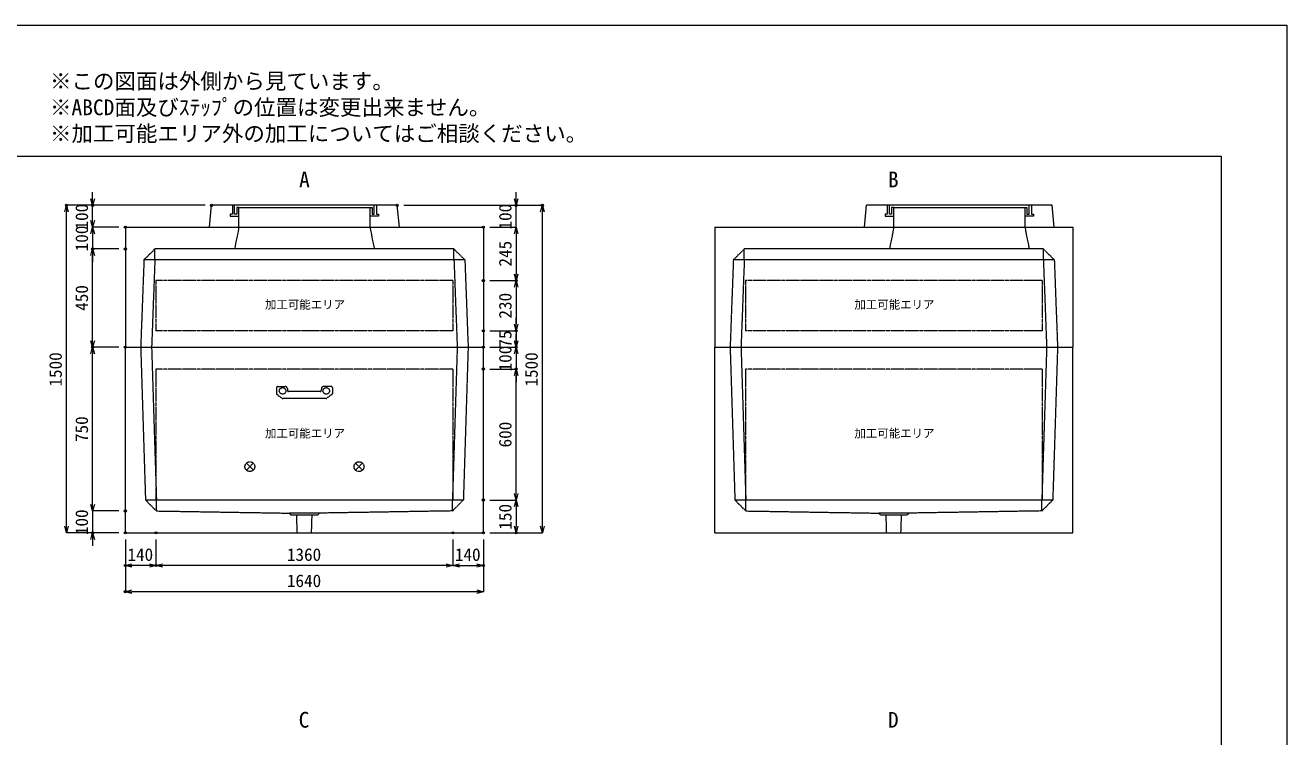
# Model space of a CAD drawing. Units: millimetres, scale not verified. Extents: x -4455 to 4455, y -3150 to 3150.
# Drawn here: x -1324 to 4455, y -109 to 3150 of the extents above; entities that cross this region are included whole.
import ezdxf
from ezdxf.enums import TextEntityAlignment as Align

# ---------------------------------------------------------------- set-up
doc = ezdxf.new("R2010")
doc.units = ezdxf.units.MM
doc.header["$LTSCALE"] = 20
doc.header["$PDMODE"] = 32
doc.header["$PDSIZE"] = 10
doc.linetypes.add('LONG_DASHED1', pattern=[7, 6, -1])
doc.linetypes.add('LONG_DOUBLE_CHAIN', pattern=[21.8, 18, -1, 0.6, -0.6, 0.6, -1])
for name, color, linetype, lineweight in [('0-0_D-TTL', 7, 'Continuous', 9), ('0-1_Defpoints', 7, 'Continuous', 9), ('0-3_D-TTL-TXT', 7, 'Continuous', 9), ('0-4_D-STR-TXT', 7, 'Continuous', 9), ('0-5_D-STR-DIM', 3, 'Continuous', 9), ('0-6_0', 7, 'Continuous', 9), ('0-7_D-STR', 7, 'LONG_DASHED1', 9), ('0-9_D-STR-STR3', 2, 'LONG_DASHED1', 9), ('0-A_D-STR-STR4', 134, 'LONG_DASHED1', 9), ('0-B_D-STR-STR5', 1, 'LONG_DOUBLE_CHAIN', 9)]:
    doc.layers.add(name, color=color, linetype=linetype, lineweight=lineweight)
doc.styles.add('ＭＳ ゴシック', font='')
doc.styles.get('ＭＳ ゴシック').set_extended_font_data('MS Gothic')

# ---------------------------------------------------------------- blocks, each defined once
blk = doc.blocks.new('A$C4DE05FD1')
at = {"layer": '0-0_D-TTL', "color": 134}
for p, q in [((4000, 76000), (114800, 76000)), ((114800, 76000), (114800, 4000))]:
    blk.add_line(p, q, dxfattribs=at)
at = {"layer": '0-1_Defpoints', "color": 134}
for p, q in [((0, 84000), (118800, 84000)), ((118800, 84000), (118800, 0))]:
    blk.add_line(p, q, dxfattribs=at)
at = {"layer": '0-3_D-TTL-TXT', "style": 'ＭＳ ゴシック'}
for s, p in [('※この図面は外側から見ています。', (43260.9, 79815.7)), ('※ABCD面及びｽﾃｯﾌﾟの位置は変更出来ません。', (43260.9, 78215.7)), ('※加工可能エリア外の加工についてはご相談ください。', (43260.9, 76615.7))]:
    blk.add_text(s, height=962.2, dxfattribs=at).set_placement(p, align=Align.BOTTOM_LEFT)
blk = doc.blocks.new('_Open30')
at = {"layer": '0-6_0'}
blk.add_line((0, 0), (-20, 0), dxfattribs=at)
blk.add_lwpolyline([(-20, 5.36), (0, 0), (-20, -5.36)], dxfattribs=at)
blk = doc.blocks.new('A$C31CA379A')
at = {"layer": '0-4_D-STR-TXT', "style": 'ＭＳ ゴシック'}
for s, p in [('A', (-325.9, -2190.5)), ('B', (35638.6, -2190.5)), ('C', (-351.4, -35190.5)), ('D', (35638.6, -35190.5))]:
    blk.add_text(s, height=962.2, dxfattribs=at).set_placement(p, align=Align.BOTTOM_LEFT)
blk = doc.blocks.new('A$C27844A11')
at = {"layer": '0-9_D-STR-STR3'}
for p, q in [((-2560, 1000), (-2560, 453.5)), ((-2515.5, 370.3), (-2060.4, 33.6)), ((-2460, 1100), (-1758.4, 1100)), ((1949.4, 0), (-1949.4, 0)), ((-1559.2, 917.4), (-1542, 721.3)), ((1442.4, 630), (-1442.4, 630)), ((1559.2, 917.4), (1542, 721.3)), ((2460, 1100), (1758.4, 1100)), ((2515.5, 370.3), (2060.4, 33.6)), ((2560, 1000), (2560, 453.5))]:
    blk.add_line(p, q, dxfattribs=at)
for centre in [(-2000, 700), (2000, 700)]:
    blk.add_circle(centre, 300, dxfattribs=at)
for centre, radius, start, end in [((-2460, 1000), 100, 90, 180), ((-2460, 453.5), 100, 180, 236.30993), ((-1949.4, 200), 200, 236.30993, 270), ((-1758.4, 900), 200, 5, 90), ((-1442.4, 730), 100, 185, 270), ((1442.4, 730), 100, 270, 355), ((1758.4, 900), 200, 90, 175), ((1949.4, 200), 200, 270, 303.69007), ((2460, 1000), 100, 0, 90), ((2460, 453.5), 100, 303.69007, 0)]:
    blk.add_arc(centre, radius, start, end, dxfattribs=at)
blk = doc.blocks.new('A$C019679C0')
at = {"layer": '0-7_D-STR', "linetype": 'Continuous'}
for p, q in [((-8700, 0), (-8500, 2000)), ((8500, 2000), (-8500, 2000)), ((8700, 0), (8500, 2000)), ((-8700, 0), (8700, 0))]:
    blk.add_line(p, q, dxfattribs=at)
at = {"layer": '0-7_D-STR'}
for p, q in [((-6000, 0), (-6000, 1800)), ((6000, 1800), (6000, 0))]:
    blk.add_line(p, q, dxfattribs=at)
at = {"layer": '0-A_D-STR-STR4'}
for points in [[(-6600, 2000), (-6600, 1200), (-6800, 1200), (-6800, 1000), (-6000, 1000)], [(-6000, 1800), (-6200, 1800), (-6200, 1200), (-6400, 1200), (-6400, 2000)], [(-6000, 1800), (6000, 1800), (6200, 1800)], [(6600, 2000), (6600, 1200), (6800, 1200), (6800, 1000), (6000, 1000)], [(6200, 1800), (6200, 1200), (6400, 1200), (6400, 2000)]]:
    blk.add_lwpolyline(points, dxfattribs=at)
blk = doc.blocks.new('A$C22C41F4A')
at = {"layer": '0-7_D-STR', "linetype": 'Continuous'}
for p, q in [((-16400, -17000), (-16400, 0)), ((-16400, 0), (16400, 0)), ((16400, -17000), (16400, 0)), ((-16400, -17000), (16400, -17000))]:
    blk.add_line(p, q, dxfattribs=at)
at = {"layer": '0-7_D-STR'}
for p, q in [((-15000, 0), (-14560, -14000)), ((-14000, 0), (-13560, -14000)), ((14000, 0), (13560, -14000)), ((15000, 0), (14560, -14000)), ((-13560, -15000), (-14560, -14000)), ((14560, -14000), (-14560, -14000)), ((-13560, -15000), (-13560, -14000)), ((-13560, -15000), (-1400, -15200)), ((13560, -15000), (1400, -15200)), ((13560, -15000), (14560, -14000)), ((13560, -15000), (13560, -14000)), ((1400, -15200), (-1400, -15200)), ((-1200, -15380), (-1400, -15200)), ((1200, -15380), (-1200, -15380)), ((-653.3, -17000), (-705, -15380)), ((653.3, -17000), (705, -15380)), ((1200, -15380), (1400, -15200))]:
    blk.add_line(p, q, dxfattribs=at)
at = {"layer": '0-B_D-STR-STR5'}
for p, q in [((13600, -2000), (13600, -14000)), ((13600, -14000), (-13600, -14000))]:
    blk.add_line(p, q, dxfattribs=at)
blk.add_lwpolyline([(13600, -2000), (-13600, -2000), (-13600, -14000)], dxfattribs=at)
blk = doc.blocks.new('A$C668E2F95')
at = {"layer": '0-7_D-STR', "linetype": 'Continuous'}
for p, q in [((-16400, 11000), (16400, 11000)), ((-16400, 11000), (-16400, 0)), ((16400, 11000), (16400, 0)), ((-16400, 0), (16400, 0))]:
    blk.add_line(p, q, dxfattribs=at)
at = {"layer": '0-7_D-STR'}
for p, q in [((-6000, 11000), (-6400, 9000)), ((6000, 11000), (6400, 9000)), ((-14700, 8000), (-13700, 9000)), ((13700, 9000), (-13700, 9000)), ((-13700, 8000), (-13700, 9000)), ((14700, 8000), (13700, 9000)), ((13700, 8000), (13700, 9000)), ((-14700, 8000), (-15000, 0)), ((14700, 8000), (-14700, 8000)), ((-13700, 8000), (-14000, 0)), ((13700, 8000), (14000, 0)), ((14700, 8000), (15000, 0))]:
    blk.add_line(p, q, dxfattribs=at)
at = {"layer": '0-B_D-STR-STR5'}
for p, q in [((-13600, 6100), (-13600, 1500)), ((13600, 6100), (-13600, 6100))]:
    blk.add_line(p, q, dxfattribs=at)
blk.add_lwpolyline([(13600, 6100), (13600, 1500), (-13600, 1500)], dxfattribs=at)
blk = doc.blocks.new('A$C38043CC1')
at = {"layer": '0-7_D-STR', "linetype": 'Continuous'}
for p, q in [((-16400, 11000), (16400, 11000)), ((-16400, 11000), (-16400, 0)), ((16400, 11000), (16400, 0)), ((-16400, 0), (16400, 0))]:
    blk.add_line(p, q, dxfattribs=at)
at = {"layer": '0-7_D-STR'}
for p, q in [((0, 11000), (-400, 9000)), ((12000, 11000), (12400, 9000)), ((-14700, 8000), (-13700, 9000)), ((13700, 9000), (-13700, 9000)), ((-13700, 8000), (-13700, 9000)), ((14700, 8000), (13700, 9000)), ((13700, 8000), (13700, 9000)), ((-14700, 8000), (-15000, 0)), ((14700, 8000), (-14700, 8000)), ((-13700, 8000), (-14000, 0)), ((13700, 8000), (14000, 0)), ((14700, 8000), (15000, 0))]:
    blk.add_line(p, q, dxfattribs=at)
at = {"layer": '0-B_D-STR-STR5'}
for p, q in [((-13600, 6100), (-13600, 1500)), ((13600, 6100), (-13600, 6100))]:
    blk.add_line(p, q, dxfattribs=at)
blk.add_lwpolyline([(13600, 6100), (13600, 1500), (-13600, 1500)], dxfattribs=at)
blk = doc.blocks.new('A$C1C640AAB')
at = {"layer": '0-B_D-STR-STR5'}
for p, q in [((-318.2, -318.2), (318.2, 318.2)), ((-318.2, 318.2), (318.2, -318.2))]:
    blk.add_line(p, q, dxfattribs=at)
blk.add_circle((0, 0), 450, dxfattribs=at)
blk = doc.blocks.new('A$C753762a5')
at = {"layer": '0-7_D-STR'}
blk.add_blockref('A$C22C41F4A', (0, 0), dxfattribs=at)
at = {"layer": '0-B_D-STR-STR5'}
for p in [(-5000, -10940), (5000, -10940)]:
    blk.add_blockref('A$C1C640AAB', p, dxfattribs=at)

msp = doc.modelspace()

# ---------------------------------------------------------------- linework, layer by layer
at = {"layer": '0-1_Defpoints'}
for p in [(-1135, 2325), (-1015, 2325), (-470, 2325), (380, 2325), (925, 2325), (1045, 2325), (-865, 2225), (775, 2225), (-1015, 2125), (-865, 2125), (775, 1980), (925, 1980), (775, 1750), (775, 1750), (925, 1750), (-1015, 1675), (-865, 1675), (-865, 1675), (775, 1675), (775, 1675), (925, 1675), (775, 1575), (925, 1575), (-865, 925), (775, 975), (-1015, 825), (-865, 825), (-865, 825), (-865, 825), (-725, 825), (635, 825), (775, 825), (775, 825), (775, 825), (925, 825), (-865, 675), (-725, 675), (775, 675), (-865, 555)]:
    msp.add_point(p, dxfattribs=at)
at = {"layer": '0-5_D-STR-DIM'}
for p, q in [((-1015, 2355), (-1015, 2385)), ((925, 2355), (925, 2385)), ((-500, 2325), (-1135, 2325)), ((-500, 2325), (-1015, 2325)), ((-1015, 2225), (-1015, 2325)), ((410, 2325), (925, 2325)), ((410, 2325), (1045, 2325)), ((925, 2225), (925, 2325)), ((-1135, 855), (-1135, 2295)), ((-1015, 2255), (-1015, 2285)), ((1045, 855), (1045, 2295)), ((-895, 2225), (-1015, 2225)), ((-1015, 2225), (-1015, 2125)), ((-895, 2225), (-1015, 2225)), ((805, 2225), (925, 2225)), ((805, 2225), (925, 2225)), ((-1015, 2195), (-1015, 2165)), ((925, 2195), (925, 2010)), ((925, 2195), (925, 2165)), ((-895, 2125), (-1015, 2125)), ((-895, 2125), (-1015, 2125)), ((-1015, 2095), (-1015, 2065)), ((-1015, 1705), (-1015, 2095)), ((805, 1980), (925, 1980)), ((805, 1980), (925, 1980)), ((925, 1950), (925, 1780)), ((925, 1780), (925, 1810)), ((805, 1750), (925, 1750)), ((805, 1750), (925, 1750)), ((925, 1750), (925, 1675)), ((925, 1705), (925, 1735)), ((-895, 1675), (-1015, 1675)), ((-895, 1675), (-1015, 1675)), ((-1015, 955), (-1015, 1645)), ((805, 1675), (925, 1675)), ((805, 1675), (925, 1675)), ((925, 1675), (925, 1575)), ((925, 1645), (925, 1615)), ((805, 1575), (925, 1575)), ((805, 1575), (925, 1575)), ((925, 1545), (925, 1515)), ((925, 1005), (925, 1545)), ((-1015, 955), (-1015, 985)), ((-895, 925), (-1015, 925)), ((-895, 925), (-1015, 925)), ((-1015, 925), (-1015, 825)), ((805, 975), (925, 975)), ((805, 975), (925, 975)), ((925, 945), (925, 855)), ((-895, 825), (-1135, 825)), ((-895, 825), (-1015, 825)), ((805, 825), (925, 825)), ((805, 825), (1045, 825)), ((-1015, 795), (-1015, 765)), ((-865, 795), (-865, 555)), ((-865, 795), (-865, 675)), ((-725, 795), (-725, 675)), ((-725, 795), (-725, 675)), ((635, 795), (635, 675)), ((635, 795), (635, 675)), ((775, 795), (775, 675)), ((775, 795), (775, 555)), ((-755, 675), (-835, 675)), ((605, 675), (-695, 675)), ((665, 675), (745, 675)), ((745, 555), (-835, 555))]:
    msp.add_line(p, q, dxfattribs=at)

# ---------------------------------------------------------------- block references
at = {"layer": '0-0_D-TTL', "xscale": 0.075, "yscale": 0.075}
msp.add_blockref('A$C4DE05FD1', (-4455, -3150), dxfattribs=at)
at = {"layer": '0-4_D-STR-TXT', "xscale": 0.075, "yscale": 0.075}
msp.add_blockref('A$C31CA379A', (-45, 2550), dxfattribs=at)
at = {"layer": '0-5_D-STR-DIM', "xscale": 1.5, "yscale": 1.5}
for p, rotation in [((-1135, 2325), 90), ((-1015, 2325), 270), ((925, 2325), 270), ((1045, 2325), 90), ((-1015, 2225), 270), ((-1015, 2225), 90), ((925, 2225), 90), ((925, 2225), 90), ((-1015, 2125), 90), ((-1015, 2125), 90), ((925, 1980), 270), ((925, 1980), 90), ((925, 1750), 270), ((925, 1750), 270), ((-1015, 1675), 270), ((925, 1675), 270), ((-1015, 1675), 90), ((925, 1675), 90), ((925, 1575), 90), ((925, 1575), 90), ((925, 975), 270), ((-1015, 925), 270), ((-1015, 925), 270), ((925, 975), 90), ((-1135, 825), 270), ((-1015, 825), 90), ((925, 825), 270), ((1045, 825), 270), ((-865, 675), 180), ((-725, 675), 180), ((635, 675), 180), ((-865, 555), 180)]:
    msp.add_blockref('_Open30', p, dxfattribs=dict(at, rotation=rotation))
for p in [(-725, 675), (635, 675), (775, 675), (775, 555)]:
    msp.add_blockref('_Open30', p, dxfattribs=at)
at = {"layer": '0-7_D-STR', "xscale": 0.05, "yscale": 0.05}
for name, p in [('A$C019679C0', (-45, 2225)), ('A$C019679C0', (2955, 2225)), ('A$C668E2F95', (-45, 1675)), ('A$C38043CC1', (2655, 1675)), ('A$C753762a5', (-45, 1675)), ('A$C22C41F4A', (2655, 1675))]:
    msp.add_blockref(name, p, dxfattribs=at)
at = {"layer": '0-9_D-STR-STR3', "xscale": 0.05, "yscale": 0.05}
msp.add_blockref('A$C27844A11', (-45, 1440), dxfattribs=at)

# ---------------------------------------------------------------- texts
at = {"layer": '0-5_D-STR-DIM', "style": 'ＭＳ ゴシック'}
for s, p in [('100', (-1018.9, 2214.22)), ('100', (921.1, 2214.22)), ('100', (-1018.9, 2114.22)), ('245', (921.1, 2044.48)), ('450', (-1018.9, 1841.8)), ('230', (921.1, 1806.2)), ('75', (921.1, 1673.38)), ('100', (921.1, 1564.22)), ('1500', (-1138.9, 1494.72)), ('1500', (1041.1, 1494.72)), ('750', (-1018.9, 1240.6)), ('600', (921.1, 1215.9)), ('100', (-1018.9, 814.22)), ('150', (921.1, 839.22))]:
    msp.add_text(s, height=57.77, rotation=90, dxfattribs=at).set_placement(p, align=Align.BOTTOM_LEFT)
for s, p in [('140', (-855.78, 678.9)), ('1360', (-125.28, 678.9)), ('140', (644.22, 678.9)), ('1640', (-125.28, 558.9))]:
    msp.add_text(s, height=57.77, dxfattribs=at).set_placement(p, align=Align.BOTTOM_LEFT)
at = {"layer": '0-B_D-STR-STR5', "style": 'ＭＳ ゴシック'}
for p in [(-225.48, 1839.65), (2474.52, 1839.65), (-225.48, 1249.65), (2474.52, 1249.65)]:
    msp.add_text('加工可能エリア', height=38.42, dxfattribs=at).set_placement(p, align=Align.BOTTOM_LEFT)

doc.saveas('drawing.dxf')
